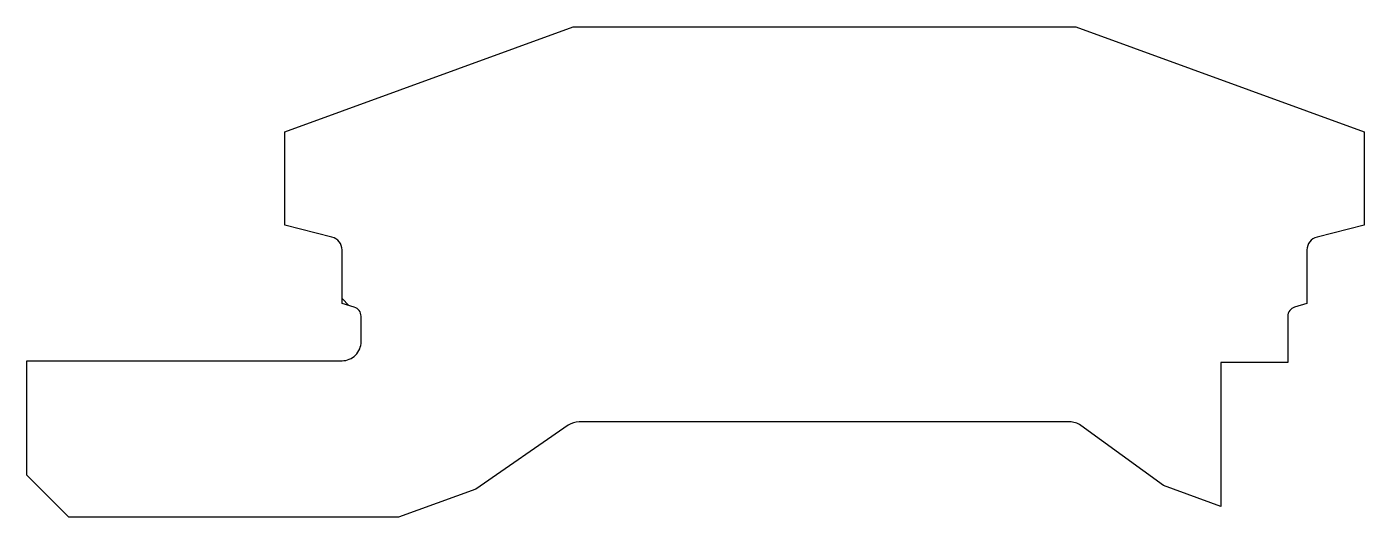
# Model space of a CAD drawing. Header units: millimetres. Extents: x 0 to 700, y 0 to 257.
import ezdxf

# ---------------------------------------------------------------- set-up
doc = ezdxf.new("R2010")
doc.units = ezdxf.units.MM
doc.layers.add('insulation', color=2, linetype='Continuous')

msp = doc.modelspace()

# ---------------------------------------------------------------- linework, layer by layer
at = {"layer": 'insulation', "linetype": 'Continuous'}
msp.add_line((168.64, 110.91), (165, 114.54), dxfattribs=at)
at = {"layer": 'insulation'}
msp.add_lwpolyline([(670, 140.03), (670, 112), (663.56, 110.07, 0.331206), (660, 105.28), (660, 81), (625, 81), (625, 5.64), (595, 16.57), (551.63, 48.09, 0.158419), (545.75, 50), (289.12, 50, 0.152363), (283.43, 48.23), (235, 14.75), (194.51, 0), (22, 0), (0, 22), (0, 82), (165, 82, 0.414214), (175, 92), (175, 105.28, 0.331206), (171.44, 110.07), (165, 112), (165, 140.03, 0.344151), (159.7, 146.83), (135, 153), (135, 202), (286, 257), (549, 257), (700, 202), (700, 153), (675.3, 146.83, 0.344151)], format="xyb", close=True, dxfattribs=at)

doc.saveas('drawing.dxf')
